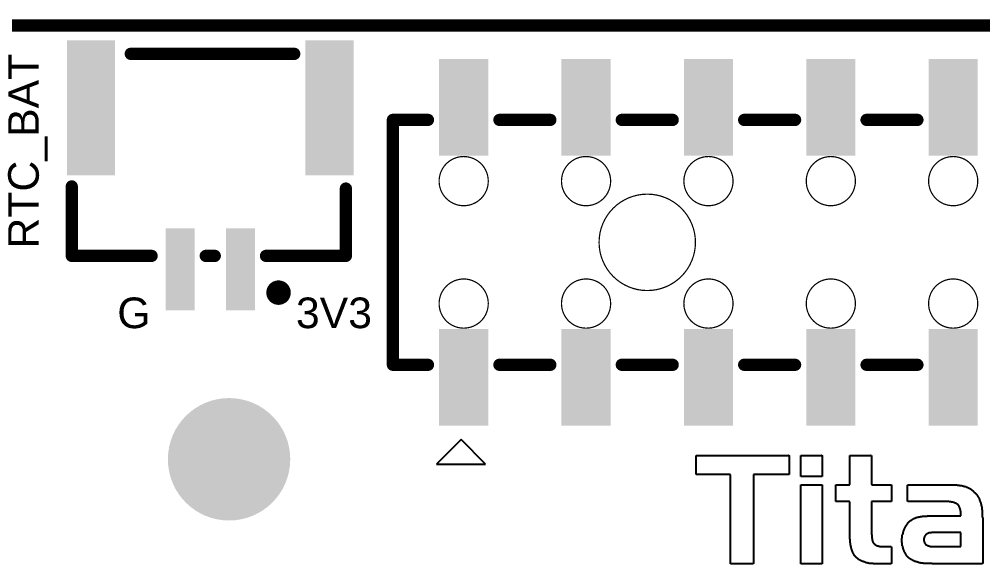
# Model space of a CAD drawing. Header units: inches. Extents: x -3.1 to 90.9, y -0.8 to 60.1.
# Drawn here: x 15.65 to 35.64, y 48.83 to 60.13 of the extents above; entities that cross this region are included whole.
import ezdxf

# ---------------------------------------------------------------- set-up
doc = ezdxf.new("R2010")
doc.units = ezdxf.units.IN
for name, color, linetype in [('Mechanical 1', 6, 'Continuous'), ('Pad Holes', 156, 'Continuous'), ('Top Overlay', 2, 'Continuous'), ('Top Paste', 8, 'Continuous')]:
    doc.layers.add(name, color=color, linetype=linetype)
doc.styles.add('Arial', font='', dxfattribs={"height": 0.2})
doc.styles.get('Arial').set_extended_font_data('Arial')

# ---------------------------------------------------------------- blocks, each defined once
blk = doc.blocks.new('CONN_SMD_FH_00369_36')
at = {"layer": 'Top Paste'}
for points in [[(-24.64, 3.8), (-23.62, 3.8), (-23.62, 1.8), (-24.64, 1.8)], [(-22.1, 3.8), (-21.08, 3.8), (-21.08, 1.8), (-22.1, 1.8)], [(-18.54, 1.8), (-19.56, 1.8), (-19.56, 3.8), (-18.54, 3.8)], [(-16, 1.8), (-17.02, 1.8), (-17.02, 3.8), (-16, 3.8)], [(-13.46, 1.8), (-14.48, 1.8), (-14.48, 3.8), (-13.46, 3.8)], [(-24.64, -1.8), (-23.62, -1.8), (-23.62, -3.8), (-24.64, -3.8)], [(-22.1, -1.8), (-21.08, -1.8), (-21.08, -3.8), (-22.1, -3.8)], [(-18.54, -3.8), (-19.56, -3.8), (-19.56, -1.8), (-18.54, -1.8)], [(-16, -3.8), (-17.02, -3.8), (-17.02, -1.8), (-16, -1.8)], [(-13.46, -3.8), (-14.48, -3.8), (-14.48, -1.8), (-13.46, -1.8)]]:
    blk.add_hatch(color=8, dxfattribs=at).paths.add_polyline_path(points)
at = {"layer": 'Mechanical 1'}
for points, const_width in [([(-23.62, 1.27, 1), (-24.64, 1.27, 1)], 0.0254), ([(-21.08, 1.27, 1), (-22.1, 1.27, 1)], 0.0254), ([(-18.54, 1.27, 1), (-19.56, 1.27, 1)], 0.0254), ([(-16, 1.27, 1), (-17.02, 1.27, 1)], 0.0254), ([(-13.46, 1.27, 1), (-14.48, 1.27, 1)], 0.0254), ([(-24.646, 1.27, 1), (-24.634, 1.27, 1)], 0.0127), ([(-23.626, 1.27, 1), (-23.614, 1.27, 1)], 0.0127), ([(-22.106, 1.27, 1), (-22.094, 1.27, 1)], 0.0127), ([(-21.086, 1.27, 1), (-21.074, 1.27, 1)], 0.0127), ([(-19.566, 1.27, 1), (-19.554, 1.27, 1)], 0.0127), ([(-18.546, 1.27, 1), (-18.534, 1.27, 1)], 0.0127), ([(-17.026, 1.27, 1), (-17.014, 1.27, 1)], 0.0127), ([(-16.006, 1.27, 1), (-15.994, 1.27, 1)], 0.0127), ([(-14.486, 1.27, 1), (-14.474, 1.27, 1)], 0.0127), ([(-13.466, 1.27, 1), (-13.454, 1.27, 1)], 0.0127), ([(-19.32, 0, 1), (-21.32, 0, 1)], 0.0254), ([(-21.326, 0, 1), (-21.314, 0, 1)], 0.0127), ([(-19.326, 0, 1), (-19.314, 0, 1)], 0.0127), ([(-23.62, -1.27, 1), (-24.64, -1.27, 1)], 0.0254), ([(-21.08, -1.27, 1), (-22.1, -1.27, 1)], 0.0254), ([(-18.54, -1.27, 1), (-19.56, -1.27, 1)], 0.0254), ([(-16, -1.27, 1), (-17.02, -1.27, 1)], 0.0254), ([(-13.46, -1.27, 1), (-14.48, -1.27, 1)], 0.0254), ([(-24.646, -1.27, 1), (-24.634, -1.27, 1)], 0.0127), ([(-23.626, -1.27, 1), (-23.614, -1.27, 1)], 0.0127), ([(-22.106, -1.27, 1), (-22.094, -1.27, 1)], 0.0127), ([(-21.086, -1.27, 1), (-21.074, -1.27, 1)], 0.0127), ([(-19.566, -1.27, 1), (-19.554, -1.27, 1)], 0.0127), ([(-18.546, -1.27, 1), (-18.534, -1.27, 1)], 0.0127), ([(-17.026, -1.27, 1), (-17.014, -1.27, 1)], 0.0127), ([(-16.006, -1.27, 1), (-15.994, -1.27, 1)], 0.0127), ([(-14.486, -1.27, 1), (-14.474, -1.27, 1)], 0.0127), ([(-13.466, -1.27, 1), (-13.454, -1.27, 1)], 0.0127)]:
    blk.add_lwpolyline(points, format="xyb", close=True, dxfattribs=dict(at, const_width=const_width))
at = {"layer": 'Top Overlay', "const_width": 0.254}
for points in [[(-25.6, -2.54), (-25.6, 2.54)], [(-25.6, 2.54), (-24.871, 2.54)], [(-23.389, 2.54), (-22.331, 2.54)], [(-20.849, 2.54), (-19.791, 2.54)], [(-18.309, 2.54), (-17.251, 2.54)], [(-15.769, 2.54), (-14.711, 2.54)], [(-25.6, -2.54), (-24.871, -2.54)], [(-23.389, -2.54), (-22.331, -2.54)], [(-20.849, -2.54), (-19.791, -2.54)], [(-18.309, -2.54), (-17.251, -2.54)], [(-15.769, -2.54), (-14.711, -2.54)]]:
    blk.add_lwpolyline(points, dxfattribs=at)
at = {"layer": 'Top Overlay', "const_width": 0.127}
for points in [[(-25.663, 2.54, 1), (-25.536, 2.54, 1)], [(-25.663, 2.54, 1), (-25.536, 2.54, 1)], [(-24.935, 2.54, 1), (-24.808, 2.54, 1)], [(-23.452, 2.54, 1), (-23.325, 2.54, 1)], [(-22.395, 2.54, 1), (-22.268, 2.54, 1)], [(-20.912, 2.54, 1), (-20.785, 2.54, 1)], [(-19.855, 2.54, 1), (-19.728, 2.54, 1)], [(-18.372, 2.54, 1), (-18.245, 2.54, 1)], [(-17.315, 2.54, 1), (-17.188, 2.54, 1)], [(-15.832, 2.54, 1), (-15.705, 2.54, 1)], [(-14.775, 2.54, 1), (-14.648, 2.54, 1)], [(-25.663, -2.54, 1), (-25.536, -2.54, 1)], [(-25.663, -2.54, 1), (-25.536, -2.54, 1)], [(-24.935, -2.54, 1), (-24.808, -2.54, 1)], [(-23.452, -2.54, 1), (-23.325, -2.54, 1)], [(-22.395, -2.54, 1), (-22.268, -2.54, 1)], [(-20.912, -2.54, 1), (-20.785, -2.54, 1)], [(-19.855, -2.54, 1), (-19.728, -2.54, 1)], [(-18.372, -2.54, 1), (-18.245, -2.54, 1)], [(-17.315, -2.54, 1), (-17.188, -2.54, 1)], [(-15.832, -2.54, 1), (-15.705, -2.54, 1)], [(-14.775, -2.54, 1), (-14.648, -2.54, 1)]]:
    blk.add_lwpolyline(points, format="xyb", close=True, dxfattribs=at)
blk = doc.blocks.new('PTH_M25_49')
at = {"layer": 'Pad Holes'}
h = blk.add_hatch(color=7, dxfattribs=at)
edge = h.paths.add_edge_path()
edge.add_arc((0, 0), 1.27, 0, 360)
blk = doc.blocks.new('CONN_TH_2P_P1_25_XUNPU_WAFER_GH1_25_2PLB_93')
at = {"layer": 'Top Paste'}
for points in [[(-0.325, 0.825), (-0.925, 0.825), (-0.925, 2.525), (-0.325, 2.525)], [(0.925, 0.825), (0.325, 0.825), (0.325, 2.525), (0.925, 2.525)], [(-1.975, -3.075), (-2.975, -3.075), (-2.975, -0.275), (-1.975, -0.275)], [(2.975, -3.075), (1.975, -3.075), (1.975, -0.275), (2.975, -0.275)]]:
    blk.add_hatch(color=8, dxfattribs=at).paths.add_polyline_path(points)
at = {"layer": 'Top Overlay'}
for points, const_width in [([(-1.29, 2.159, 1), (-1.544, 2.159, 1)], 0.254), ([(-1.607, 2.159, 1), (-1.48, 2.159, 1)], 0.127), ([(-1.353, 2.159, 1), (-1.226, 2.159, 1)], 0.127), ([(-2.878, 1.397, 1), (-2.751, 1.397, 1)], 0.127), ([(-2.878, 1.397, 1), (-2.751, 1.397, 1)], 0.127), ([(-1.22, 1.397, 1), (-1.093, 1.397, 1)], 0.127), ([(-0.157, 1.397, 1), (-0.03, 1.397, 1)], 0.127), ([(0.03, 1.397, 1), (0.157, 1.397, 1)], 0.127), ([(1.154, 1.397, 1), (1.281, 1.397, 1)], 0.127), ([(2.811, 1.397, 1), (2.938, 1.397, 1)], 0.127), ([(2.811, 1.397, 1), (2.938, 1.397, 1)], 0.127), ([(-2.878, 0, 1), (-2.751, 0, 1)], 0.127), ([(2.811, -0.044, 1), (2.938, -0.044, 1)], 0.127), ([(-1.807, -2.794, 1), (-1.68, -2.794, 1)], 0.127), ([(1.587, -2.794, 1), (1.714, -2.794, 1)], 0.127)]:
    blk.add_lwpolyline(points, format="xyb", close=True, dxfattribs=dict(at, const_width=const_width))
at = {"layer": 'Top Overlay', "const_width": 0.254}
for points in [[(-2.814, 1.397), (-2.814, 0)], [(-1.156, 1.397), (-2.814, 1.397)], [(0.094, 1.397), (-0.094, 1.397)], [(2.875, 1.397), (1.217, 1.397)], [(2.875, 1.397), (2.875, -0.044)], [(1.651, -2.794), (-1.744, -2.794)]]:
    blk.add_lwpolyline(points, dxfattribs=at)

msp = doc.modelspace()

# ---------------------------------------------------------------- linework, layer by layer
at = {"layer": 'Mechanical 1', "const_width": 0.254}
msp.add_lwpolyline([(1, 60), (89, 60)], dxfattribs=at)
at = {"layer": 'Mechanical 1'}
for points, const_width in [([(25.38, 56.77, 1), (24.36, 56.77, 1)], 0.01), ([(27.92, 56.77, 1), (26.9, 56.77, 1)], 0.01), ([(30.46, 56.77, 1), (29.44, 56.77, 1)], 0.01), ([(33, 56.77, 1), (31.98, 56.77, 1)], 0.01), ([(35.54, 56.77, 1), (34.52, 56.77, 1)], 0.01), ([(24.358, 56.77, 1), (24.363, 56.77, 1)], 0.005), ([(25.378, 56.77, 1), (25.383, 56.77, 1)], 0.005), ([(26.898, 56.77, 1), (26.903, 56.77, 1)], 0.005), ([(27.918, 56.77, 1), (27.923, 56.77, 1)], 0.005), ([(29.438, 56.77, 1), (29.443, 56.77, 1)], 0.005), ([(30.458, 56.77, 1), (30.463, 56.77, 1)], 0.005), ([(31.978, 56.77, 1), (31.983, 56.77, 1)], 0.005), ([(32.998, 56.77, 1), (33.003, 56.77, 1)], 0.005), ([(34.518, 56.77, 1), (34.523, 56.77, 1)], 0.005), ([(35.538, 56.77, 1), (35.543, 56.77, 1)], 0.005), ([(29.68, 55.5, 1), (27.68, 55.5, 1)], 0.01), ([(27.678, 55.5, 1), (27.683, 55.5, 1)], 0.005), ([(29.678, 55.5, 1), (29.683, 55.5, 1)], 0.005), ([(25.38, 54.23, 1), (24.36, 54.23, 1)], 0.01), ([(27.92, 54.23, 1), (26.9, 54.23, 1)], 0.01), ([(30.46, 54.23, 1), (29.44, 54.23, 1)], 0.01), ([(33, 54.23, 1), (31.98, 54.23, 1)], 0.01), ([(35.54, 54.23, 1), (34.52, 54.23, 1)], 0.01), ([(24.358, 54.23, 1), (24.363, 54.23, 1)], 0.005), ([(25.378, 54.23, 1), (25.383, 54.23, 1)], 0.005), ([(26.898, 54.23, 1), (26.903, 54.23, 1)], 0.005), ([(27.918, 54.23, 1), (27.923, 54.23, 1)], 0.005), ([(29.438, 54.23, 1), (29.443, 54.23, 1)], 0.005), ([(30.458, 54.23, 1), (30.463, 54.23, 1)], 0.005), ([(31.978, 54.23, 1), (31.983, 54.23, 1)], 0.005), ([(32.998, 54.23, 1), (33.003, 54.23, 1)], 0.005), ([(34.518, 54.23, 1), (34.523, 54.23, 1)], 0.005), ([(35.538, 54.23, 1), (35.543, 54.23, 1)], 0.005)]:
    msp.add_lwpolyline(points, format="xyb", close=True, dxfattribs=dict(at, const_width=const_width))
at = {"layer": 'Top Overlay'}
for p, q in [((24.817, 51.409), (24.309, 50.901)), ((25.325, 50.901), (24.817, 51.409)), ((29.693, 50.682), (29.693, 51.079)), ((29.693, 51.079), (31.613, 51.079)), ((31.613, 51.079), (31.613, 51.087)), ((31.613, 51.087), (31.62, 51.087)), ((31.62, 51.087), (31.62, 51.079)), ((31.62, 51.079), (31.628, 51.079)), ((31.628, 51.079), (31.628, 50.682)), ((31.866, 50.646), (31.866, 51.079)), ((31.866, 51.079), (32.133, 51.079)), ((32.133, 51.079), (32.14, 51.079)), ((32.14, 51.079), (32.299, 51.079)), ((32.299, 51.079), (32.299, 51.087)), ((32.299, 51.087), (32.306, 51.087)), ((32.306, 51.087), (32.306, 51.079)), ((32.306, 51.079), (32.314, 51.079)), ((32.314, 51.079), (32.314, 50.646)), ((32.884, 50.48), (32.884, 51.079)), ((32.884, 51.079), (33.31, 51.079)), ((33.31, 51.079), (33.31, 51.087)), ((33.31, 51.087), (33.317, 51.087)), ((33.317, 51.087), (33.317, 51.079)), ((33.317, 51.079), (33.332, 51.079)), ((33.332, 51.079), (33.332, 50.48)), ((24.309, 50.901), (25.325, 50.901)), ((30.4, 50.682), (29.693, 50.682)), ((30.4, 50.675), (30.4, 50.682)), ((30.407, 50.675), (30.4, 50.675)), ((30.407, 49.809), (30.407, 50.675)), ((31.628, 50.682), (30.884, 50.682)), ((30.884, 50.682), (30.884, 48.841)), ((32.314, 50.646), (31.866, 50.646)), ((31.866, 48.834), (31.866, 50.473)), ((31.866, 50.473), (32.314, 50.473)), ((32.314, 50.473), (32.314, 49.722)), ((32.595, 50.126), (32.595, 50.473)), ((32.595, 50.473), (32.877, 50.473)), ((32.877, 50.473), (32.877, 50.48)), ((32.877, 50.48), (32.884, 50.48)), ((33.332, 50.48), (33.339, 50.48)), ((33.339, 50.48), (33.339, 50.473)), ((33.339, 50.473), (33.751, 50.473)), ((33.751, 50.473), (33.751, 50.126)), ((34.083, 50.148), (34.083, 50.466)), ((34.083, 50.466), (34.09, 50.466)), ((34.09, 50.466), (34.09, 50.473)), ((34.09, 50.473), (35.115, 50.473)), ((35.115, 50.473), (35.115, 50.466)), ((35.115, 50.466), (35.159, 50.466)), ((35.159, 50.466), (35.159, 50.458)), ((35.159, 50.458), (35.216, 50.458)), ((35.216, 50.458), (35.216, 50.451)), ((35.216, 50.451), (35.238, 50.451)), ((35.238, 50.451), (35.238, 50.444)), ((35.238, 50.444), (35.267, 50.444)), ((35.267, 50.444), (35.267, 50.437)), ((35.267, 50.437), (35.296, 50.437)), ((35.296, 50.437), (35.296, 50.43)), ((35.296, 50.43), (35.303, 50.43)), ((35.303, 50.43), (35.303, 50.422)), ((35.303, 50.422), (35.325, 50.422)), ((35.325, 50.422), (35.325, 50.415)), ((35.325, 50.415), (35.339, 50.415)), ((35.339, 50.415), (35.339, 50.408)), ((35.339, 50.408), (35.353, 50.408)), ((35.353, 50.408), (35.353, 50.401)), ((35.353, 50.401), (35.368, 50.401)), ((35.368, 50.401), (35.368, 50.393)), ((35.368, 50.393), (35.382, 50.393)), ((35.382, 50.393), (35.382, 50.386)), ((35.382, 50.386), (35.397, 50.386)), ((35.397, 50.386), (35.397, 50.379)), ((35.397, 50.379), (35.404, 50.379)), ((35.404, 50.379), (35.404, 50.372)), ((35.404, 50.372), (35.411, 50.372)), ((35.411, 50.372), (35.411, 50.365)), ((35.411, 50.365), (35.418, 50.365)), ((35.418, 50.365), (35.418, 50.357)), ((35.418, 50.357), (35.433, 50.357)), ((35.433, 50.357), (35.433, 50.35)), ((35.433, 50.35), (35.44, 50.35)), ((35.44, 50.35), (35.44, 50.343)), ((35.44, 50.343), (35.447, 50.343)), ((35.447, 50.343), (35.447, 50.336)), ((35.447, 50.336), (35.455, 50.336)), ((35.455, 50.336), (35.455, 50.328)), ((35.455, 50.328), (35.462, 50.328)), ((35.462, 50.328), (35.462, 50.321)), ((35.462, 50.321), (35.469, 50.321)), ((35.469, 50.321), (35.469, 50.314)), ((35.469, 50.314), (35.476, 50.314)), ((35.476, 50.314), (35.476, 50.307)), ((35.476, 50.307), (35.483, 50.307)), ((35.483, 50.307), (35.483, 50.3)), ((35.483, 50.3), (35.491, 50.3)), ((35.491, 50.3), (35.491, 50.292)), ((35.491, 50.292), (35.498, 50.292)), ((35.498, 50.292), (35.498, 50.285)), ((35.498, 50.285), (35.505, 50.285)), ((35.505, 50.285), (35.505, 50.278)), ((35.505, 50.278), (35.512, 50.278)), ((35.512, 50.278), (35.512, 50.271)), ((35.512, 50.271), (35.52, 50.271)), ((35.52, 50.271), (35.52, 50.256)), ((35.52, 50.256), (35.527, 50.256)), ((35.527, 50.256), (35.527, 50.249)), ((35.527, 50.249), (35.534, 50.249)), ((35.534, 50.249), (35.534, 50.235)), ((35.534, 50.235), (35.541, 50.235)), ((35.541, 50.235), (35.541, 50.22)), ((35.541, 50.22), (35.548, 50.22)), ((35.548, 50.22), (35.548, 50.213)), ((35.548, 50.213), (35.556, 50.213)), ((35.556, 50.213), (35.556, 50.198)), ((35.556, 50.198), (35.563, 50.198)), ((35.563, 50.198), (35.563, 50.191)), ((32.783, 50.126), (32.595, 50.126)), ((32.79, 50.126), (32.783, 50.126)), ((32.877, 50.126), (32.79, 50.126)), ((32.877, 50.119), (32.877, 50.126)), ((32.884, 50.119), (32.877, 50.119)), ((32.884, 49.346), (32.884, 50.119)), ((33.751, 50.126), (33.332, 50.126)), ((33.332, 50.126), (33.332, 49.433)), ((34.09, 50.148), (34.083, 50.148)), ((34.083, 50.133), (34.083, 50.141)), ((34.083, 50.141), (34.09, 50.141)), ((34.09, 50.133), (34.083, 50.133)), ((34.09, 50.141), (34.09, 50.148)), ((34.09, 50.126), (34.09, 50.133)), ((34.949, 50.126), (34.09, 50.126)), ((34.949, 50.119), (34.949, 50.126)), ((34.985, 50.119), (34.949, 50.119)), ((34.985, 50.112), (34.985, 50.119)), ((35.029, 50.112), (34.985, 50.112)), ((35.029, 50.105), (35.029, 50.112)), ((35.05, 50.105), (35.029, 50.105)), ((35.05, 50.097), (35.05, 50.105)), ((35.065, 50.097), (35.05, 50.097)), ((35.065, 50.09), (35.065, 50.097)), ((35.086, 50.09), (35.065, 50.09)), ((35.086, 50.083), (35.086, 50.09)), ((35.101, 50.083), (35.086, 50.083)), ((35.101, 50.076), (35.101, 50.083)), ((35.108, 50.076), (35.101, 50.076)), ((35.108, 50.068), (35.108, 50.076)), ((35.122, 50.068), (35.108, 50.068)), ((35.122, 50.061), (35.122, 50.068)), ((35.13, 50.061), (35.122, 50.061)), ((35.13, 50.047), (35.13, 50.061)), ((35.137, 50.047), (35.13, 50.047)), ((35.137, 50.04), (35.137, 50.047)), ((35.144, 50.04), (35.137, 50.04)), ((35.144, 50.032), (35.144, 50.04)), ((35.151, 50.032), (35.144, 50.032)), ((35.151, 50.011), (35.151, 50.032)), ((35.159, 50.011), (35.151, 50.011)), ((35.159, 50.003), (35.159, 50.011)), ((35.166, 50.003), (35.159, 50.003)), ((35.166, 49.982), (35.166, 50.003)), ((35.563, 50.191), (35.57, 50.191)), ((35.57, 50.191), (35.57, 50.17)), ((35.57, 50.17), (35.577, 50.17)), ((35.577, 50.17), (35.577, 50.148)), ((35.577, 50.148), (35.585, 50.148)), ((35.585, 50.148), (35.585, 50.133)), ((35.585, 50.133), (35.592, 50.133)), ((35.592, 50.133), (35.592, 50.112)), ((35.592, 50.112), (35.599, 50.112)), ((35.599, 50.112), (35.599, 50.097)), ((35.599, 50.097), (35.606, 50.097)), ((35.606, 50.097), (35.606, 50.068)), ((35.606, 50.068), (35.613, 50.068)), ((35.613, 50.068), (35.613, 50.032)), ((35.613, 50.032), (35.621, 50.032)), ((35.621, 50.032), (35.621, 50.011)), ((35.621, 50.011), (35.628, 50.011)), ((35.628, 50.011), (35.628, 49.953)), ((30.407, 49.801), (30.407, 49.809)), ((30.407, 48.834), (30.407, 49.801)), ((34.278, 49.794), (34.278, 49.801)), ((34.278, 49.801), (34.307, 49.801)), ((34.307, 49.801), (34.307, 49.809)), ((34.307, 49.809), (34.343, 49.809)), ((34.343, 49.809), (34.343, 49.816)), ((34.343, 49.816), (34.386, 49.816)), ((34.386, 49.816), (34.386, 49.823)), ((34.386, 49.823), (34.487, 49.823)), ((34.487, 49.823), (34.487, 49.83)), ((34.487, 49.83), (35.187, 49.83)), ((35.173, 49.982), (35.166, 49.982)), ((35.173, 49.96), (35.173, 49.982)), ((35.18, 49.96), (35.173, 49.96)), ((35.18, 49.924), (35.18, 49.96)), ((35.187, 49.924), (35.18, 49.924)), ((35.187, 49.83), (35.187, 49.924)), ((35.628, 49.953), (35.635, 49.953)), ((35.635, 49.953), (35.635, 49.794)), ((32.314, 49.722), (32.314, 49.715)), ((32.314, 49.715), (32.314, 48.834)), ((34.039, 49.592), (34.039, 49.606)), ((34.039, 49.606), (34.047, 49.606)), ((34.047, 49.606), (34.047, 49.621)), ((34.047, 49.621), (34.054, 49.621)), ((34.054, 49.621), (34.054, 49.628)), ((34.054, 49.628), (34.061, 49.628)), ((34.061, 49.628), (34.061, 49.635)), ((34.061, 49.635), (34.068, 49.635)), ((34.068, 49.635), (34.068, 49.65)), ((34.068, 49.65), (34.075, 49.65)), ((34.075, 49.65), (34.075, 49.657)), ((34.075, 49.657), (34.083, 49.657)), ((34.083, 49.657), (34.083, 49.671)), ((34.083, 49.671), (34.09, 49.671)), ((34.09, 49.671), (34.09, 49.679)), ((34.09, 49.679), (34.097, 49.679)), ((34.097, 49.679), (34.097, 49.686)), ((34.097, 49.686), (34.104, 49.686)), ((34.104, 49.686), (34.104, 49.693)), ((34.104, 49.693), (34.112, 49.693)), ((34.112, 49.693), (34.112, 49.7)), ((34.112, 49.7), (34.119, 49.7)), ((34.119, 49.7), (34.119, 49.707)), ((34.119, 49.707), (34.126, 49.707)), ((34.126, 49.707), (34.126, 49.715)), ((34.126, 49.715), (34.133, 49.715)), ((34.133, 49.715), (34.133, 49.722)), ((34.133, 49.722), (34.14, 49.722)), ((34.14, 49.722), (34.14, 49.729)), ((34.14, 49.729), (34.155, 49.729)), ((34.155, 49.729), (34.155, 49.736)), ((34.155, 49.736), (34.162, 49.736)), ((34.162, 49.736), (34.162, 49.744)), ((34.162, 49.744), (34.169, 49.744)), ((34.169, 49.744), (34.169, 49.751)), ((34.169, 49.751), (34.184, 49.751)), ((34.184, 49.751), (34.184, 49.758)), ((34.184, 49.758), (34.191, 49.758)), ((34.191, 49.758), (34.191, 49.765)), ((34.191, 49.765), (34.205, 49.765)), ((34.205, 49.765), (34.205, 49.772)), ((34.205, 49.772), (34.22, 49.772)), ((34.22, 49.772), (34.22, 49.78)), ((34.22, 49.78), (34.242, 49.78)), ((34.242, 49.78), (34.242, 49.787)), ((34.242, 49.787), (34.256, 49.787)), ((34.256, 49.787), (34.256, 49.794)), ((34.256, 49.794), (34.278, 49.794)), ((35.635, 49.794), (35.642, 49.794)), ((35.642, 49.794), (35.642, 48.841)), ((33.332, 49.433), (33.339, 49.433)), ((33.339, 49.433), (33.339, 49.354)), ((33.974, 49.361), (33.974, 49.433)), ((33.974, 49.433), (33.982, 49.433)), ((33.982, 49.433), (33.982, 49.455)), ((33.982, 49.455), (33.989, 49.455)), ((33.989, 49.455), (33.989, 49.491)), ((33.989, 49.491), (33.996, 49.491)), ((33.996, 49.491), (33.996, 49.513)), ((33.996, 49.513), (34.003, 49.513)), ((34.003, 49.513), (34.003, 49.527)), ((34.003, 49.527), (34.01, 49.527)), ((34.01, 49.527), (34.01, 49.549)), ((34.01, 49.549), (34.018, 49.549)), ((34.018, 49.549), (34.018, 49.563)), ((34.018, 49.563), (34.025, 49.563)), ((34.025, 49.563), (34.025, 49.577)), ((34.025, 49.577), (34.032, 49.577)), ((34.032, 49.577), (34.032, 49.592)), ((34.032, 49.592), (34.039, 49.592)), ((34.444, 49.404), (34.436, 49.404)), ((34.436, 49.404), (34.436, 49.383)), ((34.451, 49.411), (34.444, 49.411)), ((34.444, 49.411), (34.444, 49.404)), ((34.458, 49.426), (34.451, 49.426)), ((34.451, 49.426), (34.451, 49.411)), ((34.465, 49.433), (34.458, 49.433)), ((34.458, 49.433), (34.458, 49.426)), ((34.473, 49.44), (34.465, 49.44)), ((34.465, 49.44), (34.465, 49.433)), ((34.48, 49.448), (34.473, 49.448)), ((34.473, 49.448), (34.473, 49.44)), ((34.494, 49.455), (34.48, 49.455)), ((34.48, 49.455), (34.48, 49.448)), ((34.509, 49.462), (34.494, 49.462)), ((34.494, 49.462), (34.494, 49.455)), ((34.523, 49.469), (34.509, 49.469)), ((34.509, 49.469), (34.509, 49.462)), ((34.581, 49.476), (34.523, 49.476)), ((34.523, 49.476), (34.523, 49.469)), ((35.187, 49.484), (34.581, 49.484)), ((34.581, 49.484), (34.581, 49.476)), ((35.187, 49.188), (35.187, 49.484)), ((32.891, 49.346), (32.884, 49.346)), ((32.891, 49.267), (32.891, 49.346)), ((32.899, 49.267), (32.891, 49.267)), ((32.899, 49.216), (32.899, 49.267)), ((32.906, 49.216), (32.899, 49.216)), ((32.906, 49.188), (32.906, 49.216)), ((33.339, 49.354), (33.346, 49.354)), ((33.346, 49.354), (33.346, 49.318)), ((33.346, 49.318), (33.353, 49.318)), ((33.353, 49.318), (33.353, 49.296)), ((33.353, 49.296), (33.361, 49.296)), ((33.361, 49.296), (33.361, 49.274)), ((33.361, 49.274), (33.368, 49.274)), ((33.368, 49.274), (33.368, 49.267)), ((33.368, 49.267), (33.375, 49.267)), ((33.375, 49.267), (33.375, 49.26)), ((33.375, 49.26), (33.382, 49.26)), ((33.382, 49.26), (33.382, 49.253)), ((33.382, 49.253), (33.39, 49.253)), ((33.39, 49.253), (33.39, 49.245)), ((33.39, 49.245), (33.397, 49.245)), ((33.397, 49.245), (33.397, 49.238)), ((33.397, 49.238), (33.404, 49.238)), ((33.404, 49.238), (33.404, 49.231)), ((33.404, 49.231), (33.411, 49.231)), ((33.411, 49.231), (33.411, 49.224)), ((33.411, 49.224), (33.426, 49.224)), ((33.426, 49.224), (33.426, 49.216)), ((33.426, 49.216), (33.433, 49.216)), ((33.433, 49.216), (33.433, 49.209)), ((33.433, 49.209), (33.455, 49.209)), ((33.455, 49.209), (33.455, 49.202)), ((33.455, 49.202), (33.483, 49.202)), ((33.483, 49.202), (33.483, 49.195)), ((33.483, 49.195), (33.498, 49.195)), ((33.498, 49.195), (33.498, 49.188)), ((33.967, 49.274), (33.967, 49.361)), ((33.967, 49.361), (33.974, 49.361)), ((33.974, 49.274), (33.967, 49.274)), ((33.974, 49.202), (33.974, 49.274)), ((33.982, 49.202), (33.974, 49.202)), ((33.982, 49.173), (33.982, 49.202)), ((34.429, 49.361), (34.422, 49.361)), ((34.422, 49.361), (34.422, 49.303)), ((34.422, 49.303), (34.429, 49.303)), ((34.436, 49.383), (34.429, 49.383)), ((34.429, 49.383), (34.429, 49.361)), ((34.429, 49.303), (34.429, 49.281)), ((34.429, 49.281), (34.436, 49.281)), ((34.436, 49.281), (34.436, 49.26)), ((34.436, 49.26), (34.444, 49.26)), ((34.444, 49.26), (34.444, 49.253)), ((34.444, 49.253), (34.451, 49.253)), ((34.451, 49.253), (34.451, 49.238)), ((34.451, 49.238), (34.458, 49.238)), ((34.458, 49.238), (34.458, 49.231)), ((34.458, 49.231), (34.465, 49.231)), ((34.465, 49.231), (34.465, 49.224)), ((34.465, 49.224), (34.48, 49.224)), ((34.48, 49.224), (34.48, 49.216)), ((34.48, 49.216), (34.487, 49.216)), ((34.487, 49.216), (34.487, 49.209)), ((34.487, 49.209), (34.509, 49.209)), ((34.509, 49.209), (34.509, 49.202)), ((34.509, 49.202), (34.53, 49.202)), ((34.53, 49.202), (34.53, 49.195)), ((34.53, 49.195), (34.552, 49.195)), ((34.552, 49.195), (34.552, 49.188)), ((32.913, 49.188), (32.906, 49.188)), ((32.913, 49.159), (32.913, 49.188)), ((32.92, 49.159), (32.913, 49.159)), ((32.92, 49.137), (32.92, 49.159)), ((32.927, 49.137), (32.92, 49.137)), ((32.927, 49.115), (32.927, 49.137)), ((32.935, 49.115), (32.927, 49.115)), ((32.935, 49.094), (32.935, 49.115)), ((32.942, 49.094), (32.935, 49.094)), ((32.942, 49.079), (32.942, 49.094)), ((32.949, 49.079), (32.942, 49.079)), ((32.949, 49.058), (32.949, 49.079)), ((32.956, 49.058), (32.949, 49.058)), ((32.956, 49.043), (32.956, 49.058)), ((32.964, 49.043), (32.956, 49.043)), ((32.964, 49.036), (32.964, 49.043)), ((32.971, 49.036), (32.964, 49.036)), ((32.971, 49.022), (32.971, 49.036)), ((32.978, 49.022), (32.971, 49.022)), ((32.978, 49.007), (32.978, 49.022)), ((32.985, 49.007), (32.978, 49.007)), ((32.985, 49), (32.985, 49.007)), ((32.992, 49), (32.985, 49)), ((32.992, 48.993), (32.992, 49)), ((33.498, 49.188), (33.743, 49.188)), ((33.743, 49.188), (33.743, 49.18)), ((33.743, 49.18), (33.751, 49.18)), ((33.751, 49.18), (33.751, 48.841)), ((33.989, 49.173), (33.982, 49.173)), ((33.989, 49.144), (33.989, 49.173)), ((33.996, 49.144), (33.989, 49.144)), ((33.996, 49.123), (33.996, 49.144)), ((34.003, 49.123), (33.996, 49.123)), ((34.003, 49.108), (34.003, 49.123)), ((34.01, 49.108), (34.003, 49.108)), ((34.01, 49.086), (34.01, 49.108)), ((34.018, 49.086), (34.01, 49.086)), ((34.018, 49.072), (34.018, 49.086)), ((34.025, 49.072), (34.018, 49.072)), ((34.025, 49.065), (34.025, 49.072)), ((34.032, 49.065), (34.025, 49.065)), ((34.032, 49.05), (34.032, 49.065)), ((34.039, 49.05), (34.032, 49.05)), ((34.039, 49.036), (34.039, 49.05)), ((34.047, 49.036), (34.039, 49.036)), ((34.047, 49.022), (34.047, 49.036)), ((34.054, 49.022), (34.047, 49.022)), ((34.054, 49.014), (34.054, 49.022)), ((34.061, 49.014), (34.054, 49.014)), ((34.061, 49.007), (34.061, 49.014)), ((34.068, 49.007), (34.061, 49.007)), ((34.068, 48.993), (34.068, 49.007)), ((34.552, 49.188), (35.187, 49.188)), ((30.877, 48.834), (30.407, 48.834)), ((30.884, 48.841), (30.877, 48.841)), ((30.877, 48.841), (30.877, 48.834)), ((32.314, 48.834), (31.866, 48.834)), ((33, 48.993), (32.992, 48.993)), ((33, 48.978), (33, 48.993)), ((33.007, 48.978), (33, 48.978)), ((33.007, 48.971), (33.007, 48.978)), ((33.014, 48.971), (33.007, 48.971)), ((33.014, 48.964), (33.014, 48.971)), ((33.021, 48.964), (33.014, 48.964)), ((33.021, 48.957), (33.021, 48.964)), ((33.028, 48.957), (33.021, 48.957)), ((33.028, 48.949), (33.028, 48.957)), ((33.036, 48.949), (33.028, 48.949)), ((33.036, 48.942), (33.036, 48.949)), ((33.05, 48.942), (33.036, 48.942)), ((33.05, 48.935), (33.05, 48.942)), ((33.057, 48.935), (33.05, 48.935)), ((33.057, 48.928), (33.057, 48.935)), ((33.065, 48.928), (33.057, 48.928)), ((33.065, 48.92), (33.065, 48.928)), ((33.072, 48.92), (33.065, 48.92)), ((33.072, 48.913), (33.072, 48.92)), ((33.086, 48.913), (33.072, 48.913)), ((33.086, 48.906), (33.086, 48.913)), ((33.101, 48.906), (33.086, 48.906)), ((33.101, 48.899), (33.101, 48.906)), ((33.115, 48.899), (33.101, 48.899)), ((33.115, 48.892), (33.115, 48.899)), ((33.13, 48.892), (33.115, 48.892)), ((33.13, 48.884), (33.13, 48.892)), ((33.144, 48.884), (33.13, 48.884)), ((33.144, 48.877), (33.144, 48.884)), ((33.166, 48.877), (33.144, 48.877)), ((33.166, 48.87), (33.166, 48.877)), ((33.187, 48.87), (33.166, 48.87)), ((33.187, 48.863), (33.187, 48.87)), ((33.209, 48.863), (33.187, 48.863)), ((33.209, 48.855), (33.209, 48.863)), ((33.252, 48.855), (33.209, 48.855)), ((33.252, 48.848), (33.252, 48.855)), ((33.281, 48.848), (33.252, 48.848)), ((33.281, 48.841), (33.281, 48.848)), ((33.368, 48.841), (33.281, 48.841)), ((33.368, 48.834), (33.368, 48.841)), ((33.743, 48.834), (33.368, 48.834)), ((33.751, 48.841), (33.743, 48.841)), ((33.743, 48.841), (33.743, 48.834)), ((34.075, 48.993), (34.068, 48.993)), ((34.075, 48.985), (34.075, 48.993)), ((34.083, 48.985), (34.075, 48.985)), ((34.083, 48.978), (34.083, 48.985)), ((34.09, 48.978), (34.083, 48.978)), ((34.09, 48.971), (34.09, 48.978)), ((34.097, 48.971), (34.09, 48.971)), ((34.097, 48.964), (34.097, 48.971)), ((34.104, 48.964), (34.097, 48.964)), ((34.104, 48.957), (34.104, 48.964)), ((34.112, 48.957), (34.104, 48.957)), ((34.112, 48.949), (34.112, 48.957)), ((34.119, 48.949), (34.112, 48.949)), ((34.119, 48.942), (34.119, 48.949)), ((34.133, 48.942), (34.119, 48.942)), ((34.133, 48.935), (34.133, 48.942)), ((34.14, 48.935), (34.133, 48.935)), ((34.14, 48.928), (34.14, 48.935)), ((34.148, 48.928), (34.14, 48.928)), ((34.148, 48.92), (34.148, 48.928)), ((34.162, 48.92), (34.148, 48.92)), ((34.162, 48.913), (34.162, 48.92)), ((34.177, 48.913), (34.162, 48.913)), ((34.177, 48.906), (34.177, 48.913)), ((34.184, 48.906), (34.177, 48.906)), ((34.184, 48.899), (34.184, 48.906)), ((34.198, 48.899), (34.184, 48.899)), ((34.198, 48.892), (34.198, 48.899)), ((34.22, 48.892), (34.198, 48.892)), ((34.22, 48.884), (34.22, 48.892)), ((34.227, 48.884), (34.22, 48.884)), ((34.227, 48.877), (34.227, 48.884)), ((34.256, 48.877), (34.227, 48.877)), ((34.256, 48.87), (34.256, 48.877)), ((34.285, 48.87), (34.256, 48.87)), ((34.285, 48.863), (34.285, 48.87)), ((34.307, 48.863), (34.285, 48.863)), ((34.307, 48.855), (34.307, 48.863)), ((34.35, 48.855), (34.307, 48.855)), ((34.35, 48.848), (34.35, 48.855)), ((34.408, 48.848), (34.35, 48.848)), ((34.408, 48.841), (34.408, 48.848)), ((34.595, 48.841), (34.408, 48.841)), ((34.595, 48.834), (34.595, 48.841)), ((35.635, 48.834), (34.595, 48.834)), ((35.642, 48.841), (35.635, 48.841)), ((35.635, 48.841), (35.635, 48.834))]:
    msp.add_line(p, q, dxfattribs=at)

# ---------------------------------------------------------------- block references
at = {"rotation": 180}
msp.add_blockref('CONN_TH_2P_P1_25_XUNPU_WAFER_GH1_25_2PLB_93', (19.61, 56.616), dxfattribs=at)
for name, p in [('CONN_SMD_FH_00369_36', (49, 55.5)), ('PTH_M25_49', (20, 51))]:
    msp.add_blockref(name, p)

# ---------------------------------------------------------------- texts
at = {"layer": 'Top Overlay', "style": 'Arial'}
for s, rotation, p in [('RTC_BAT', 90, (16.05, 55.371)), ('G', 360, (17.68, 53.72)), ('3V3', 360, (21.388, 53.72))]:
    msp.add_text(s, height=0.635, rotation=rotation, dxfattribs=at).set_placement(p)

doc.saveas('drawing.dxf')
